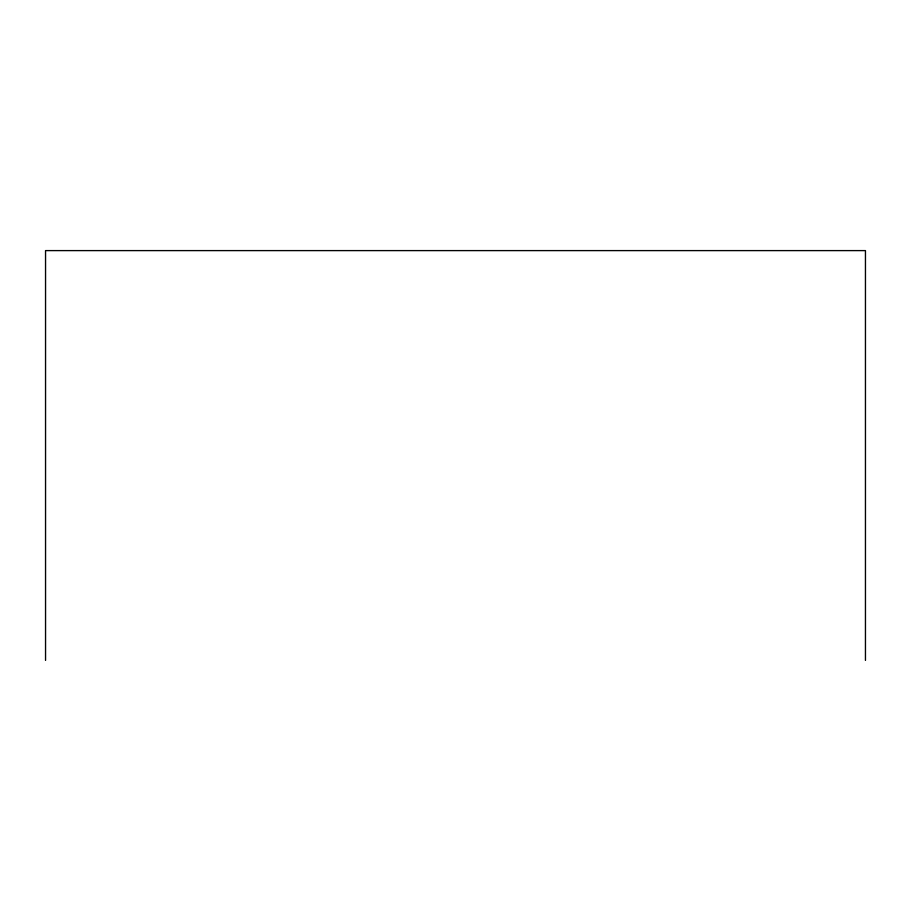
<?xml version="1.0" encoding="UTF-8"?>
<svg xmlns="http://www.w3.org/2000/svg" width="911" height="911" viewBox="0 0 911 911"><rect width="100%" height="100%" fill="white"/><g stroke="black" fill="none" stroke-linecap="round" stroke-linejoin="round"><path stroke-width="1.37" d="M865.45 660.395L865.45 250.605L45.55 250.605L45.55 660.395"/></g></svg>
